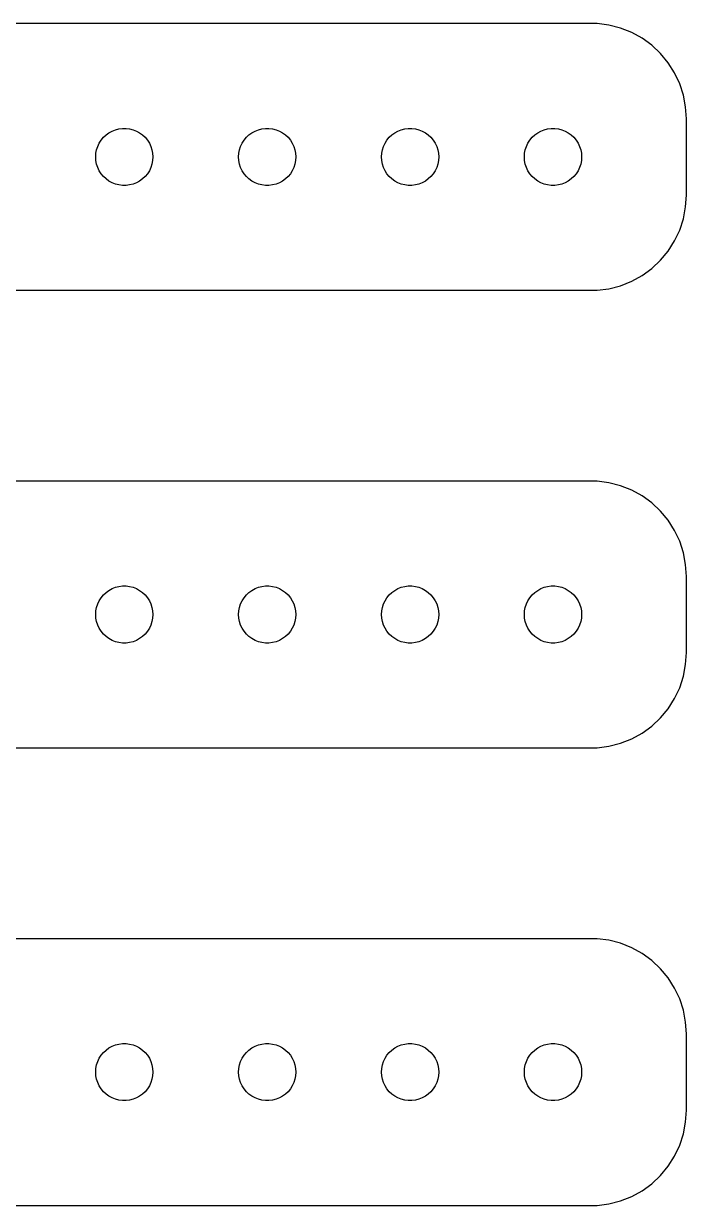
# Model space of a CAD drawing. Header units: metres. Extents: x -142 to 142, y 113 to 223.
# Drawn here: x 107.2 to 142, y 161 to 223 of the extents above; entities that cross this region are included whole.
import ezdxf

# ---------------------------------------------------------------- set-up
doc = ezdxf.new("R2010")
doc.units = ezdxf.units.M

msp = doc.modelspace()

# ---------------------------------------------------------------- linework, layer by layer
for p, q in [((137.314, 222.99), (-137.314, 222.99)), ((137.937, 222.911), (137.314, 222.99)), ((138.545, 222.755), (137.937, 222.911)), ((139.129, 222.524), (138.545, 222.755)), ((139.679, 222.222), (139.129, 222.524)), ((140.187, 221.853), (139.679, 222.222)), ((140.645, 221.423), (140.187, 221.853)), ((141.045, 220.939), (140.645, 221.423)), ((141.382, 220.409), (141.045, 220.939)), ((141.649, 219.841), (141.382, 220.409)), ((141.843, 219.243), (141.649, 219.841)), ((141.961, 218.627), (141.843, 219.243)), ((142, 218), (141.961, 218.627)), ((142, 214), (142, 218)), ((111.286, 216.882), (111.407, 217.027)), ((111.407, 217.027), (111.544, 217.156)), ((111.544, 217.156), (111.696, 217.266)), ((111.696, 217.266), (111.861, 217.357)), ((111.861, 217.357), (112.036, 217.427)), ((112.036, 217.427), (112.219, 217.473)), ((112.219, 217.473), (112.406, 217.497)), ((112.406, 217.497), (112.594, 217.497)), ((112.594, 217.497), (112.781, 217.473)), ((112.781, 217.473), (112.964, 217.427)), ((112.964, 217.427), (113.139, 217.357)), ((113.139, 217.357), (113.304, 217.266)), ((113.304, 217.266), (113.456, 217.156)), ((113.456, 217.156), (113.593, 217.027)), ((113.593, 217.027), (113.714, 216.882)), ((118.786, 216.882), (118.907, 217.027)), ((118.907, 217.027), (119.044, 217.156)), ((119.044, 217.156), (119.196, 217.266)), ((119.196, 217.266), (119.361, 217.357)), ((119.361, 217.357), (119.536, 217.427)), ((119.536, 217.427), (119.719, 217.473)), ((119.719, 217.473), (119.906, 217.497)), ((119.906, 217.497), (120.094, 217.497)), ((120.094, 217.497), (120.281, 217.473)), ((120.281, 217.473), (120.464, 217.427)), ((120.464, 217.427), (120.639, 217.357)), ((120.639, 217.357), (120.804, 217.266)), ((120.804, 217.266), (120.956, 217.156)), ((120.956, 217.156), (121.093, 217.027)), ((121.093, 217.027), (121.214, 216.882)), ((126.286, 216.882), (126.407, 217.027)), ((126.407, 217.027), (126.544, 217.156)), ((126.544, 217.156), (126.696, 217.266)), ((126.696, 217.266), (126.861, 217.357)), ((126.861, 217.357), (127.036, 217.427)), ((127.036, 217.427), (127.219, 217.473)), ((127.219, 217.473), (127.406, 217.497)), ((127.406, 217.497), (127.594, 217.497)), ((127.594, 217.497), (127.781, 217.473)), ((127.781, 217.473), (127.964, 217.427)), ((127.964, 217.427), (128.139, 217.357)), ((128.139, 217.357), (128.304, 217.266)), ((128.304, 217.266), (128.456, 217.156)), ((128.456, 217.156), (128.593, 217.027)), ((128.593, 217.027), (128.714, 216.882)), ((133.786, 216.882), (133.907, 217.027)), ((133.907, 217.027), (134.044, 217.156)), ((134.044, 217.156), (134.196, 217.266)), ((134.196, 217.266), (134.361, 217.357)), ((134.361, 217.357), (134.536, 217.427)), ((134.536, 217.427), (134.719, 217.473)), ((134.719, 217.473), (134.906, 217.497)), ((134.906, 217.497), (135.094, 217.497)), ((135.094, 217.497), (135.281, 217.473)), ((135.281, 217.473), (135.464, 217.427)), ((135.464, 217.427), (135.639, 217.357)), ((135.639, 217.357), (135.804, 217.266)), ((135.804, 217.266), (135.956, 217.156)), ((135.956, 217.156), (136.093, 217.027)), ((136.093, 217.027), (136.214, 216.882)), ((111.012, 216.188), (111.047, 216.373)), ((111.047, 216.373), (111.105, 216.552)), ((111.105, 216.552), (111.186, 216.723)), ((111.186, 216.723), (111.286, 216.882)), ((113.714, 216.882), (113.814, 216.723)), ((113.814, 216.723), (113.895, 216.552)), ((113.895, 216.552), (113.953, 216.373)), ((113.953, 216.373), (113.988, 216.188)), ((118.512, 216.188), (118.547, 216.373)), ((118.547, 216.373), (118.605, 216.552)), ((118.605, 216.552), (118.686, 216.723)), ((118.686, 216.723), (118.786, 216.882)), ((121.214, 216.882), (121.314, 216.723)), ((121.314, 216.723), (121.395, 216.552)), ((121.395, 216.552), (121.453, 216.373)), ((121.453, 216.373), (121.488, 216.188)), ((126.012, 216.188), (126.047, 216.373)), ((126.047, 216.373), (126.105, 216.552)), ((126.105, 216.552), (126.186, 216.723)), ((126.186, 216.723), (126.286, 216.882)), ((128.714, 216.882), (128.814, 216.723)), ((128.814, 216.723), (128.895, 216.552)), ((128.895, 216.552), (128.953, 216.373)), ((128.953, 216.373), (128.988, 216.188)), ((133.512, 216.188), (133.547, 216.373)), ((133.547, 216.373), (133.605, 216.552)), ((133.605, 216.552), (133.686, 216.723)), ((133.686, 216.723), (133.786, 216.882)), ((136.214, 216.882), (136.314, 216.723)), ((136.314, 216.723), (136.395, 216.552)), ((136.395, 216.552), (136.453, 216.373)), ((136.453, 216.373), (136.488, 216.188)), ((111, 216), (111.012, 216.188)), ((111.012, 215.812), (111, 216)), ((111.047, 215.627), (111.012, 215.812)), ((113.988, 215.812), (113.953, 215.627)), ((113.988, 216.188), (114, 216)), ((114, 216), (113.988, 215.812)), ((118.5, 216), (118.512, 216.188)), ((118.512, 215.812), (118.5, 216)), ((118.547, 215.627), (118.512, 215.812)), ((121.488, 215.812), (121.453, 215.627)), ((121.488, 216.188), (121.5, 216)), ((121.5, 216), (121.488, 215.812)), ((126, 216), (126.012, 216.188)), ((126.012, 215.812), (126, 216)), ((126.047, 215.627), (126.012, 215.812)), ((128.988, 215.812), (128.953, 215.627)), ((128.988, 216.188), (129, 216)), ((129, 216), (128.988, 215.812)), ((133.5, 216), (133.512, 216.188)), ((133.512, 215.812), (133.5, 216)), ((133.547, 215.627), (133.512, 215.812)), ((136.488, 215.812), (136.453, 215.627)), ((136.488, 216.188), (136.5, 216)), ((136.5, 216), (136.488, 215.812)), ((111.105, 215.448), (111.047, 215.627)), ((111.186, 215.277), (111.105, 215.448)), ((111.286, 215.118), (111.186, 215.277)), ((111.407, 214.973), (111.286, 215.118)), ((113.714, 215.118), (113.593, 214.973)), ((113.814, 215.277), (113.714, 215.118)), ((113.895, 215.448), (113.814, 215.277)), ((113.953, 215.627), (113.895, 215.448)), ((118.605, 215.448), (118.547, 215.627)), ((118.686, 215.277), (118.605, 215.448)), ((118.786, 215.118), (118.686, 215.277)), ((118.907, 214.973), (118.786, 215.118)), ((121.214, 215.118), (121.093, 214.973)), ((121.314, 215.277), (121.214, 215.118)), ((121.395, 215.448), (121.314, 215.277)), ((121.453, 215.627), (121.395, 215.448)), ((126.105, 215.448), (126.047, 215.627)), ((126.186, 215.277), (126.105, 215.448)), ((126.286, 215.118), (126.186, 215.277)), ((126.407, 214.973), (126.286, 215.118)), ((128.714, 215.118), (128.593, 214.973)), ((128.814, 215.277), (128.714, 215.118)), ((128.895, 215.448), (128.814, 215.277)), ((128.953, 215.627), (128.895, 215.448)), ((133.605, 215.448), (133.547, 215.627)), ((133.686, 215.277), (133.605, 215.448)), ((133.786, 215.118), (133.686, 215.277)), ((133.907, 214.973), (133.786, 215.118)), ((136.214, 215.118), (136.093, 214.973)), ((136.314, 215.277), (136.214, 215.118)), ((136.395, 215.448), (136.314, 215.277)), ((136.453, 215.627), (136.395, 215.448)), ((111.544, 214.844), (111.407, 214.973)), ((111.696, 214.734), (111.544, 214.844)), ((111.861, 214.643), (111.696, 214.734)), ((112.036, 214.573), (111.861, 214.643)), ((112.219, 214.527), (112.036, 214.573)), ((112.406, 214.503), (112.219, 214.527)), ((112.594, 214.503), (112.406, 214.503)), ((112.781, 214.527), (112.594, 214.503)), ((112.964, 214.573), (112.781, 214.527)), ((113.139, 214.643), (112.964, 214.573)), ((113.304, 214.734), (113.139, 214.643)), ((113.456, 214.844), (113.304, 214.734)), ((113.593, 214.973), (113.456, 214.844)), ((119.044, 214.844), (118.907, 214.973)), ((119.196, 214.734), (119.044, 214.844)), ((119.361, 214.643), (119.196, 214.734)), ((119.536, 214.573), (119.361, 214.643)), ((119.719, 214.527), (119.536, 214.573)), ((119.906, 214.503), (119.719, 214.527)), ((120.094, 214.503), (119.906, 214.503)), ((120.281, 214.527), (120.094, 214.503)), ((120.464, 214.573), (120.281, 214.527)), ((120.639, 214.643), (120.464, 214.573)), ((120.804, 214.734), (120.639, 214.643)), ((120.956, 214.844), (120.804, 214.734)), ((121.093, 214.973), (120.956, 214.844)), ((126.544, 214.844), (126.407, 214.973)), ((126.696, 214.734), (126.544, 214.844)), ((126.861, 214.643), (126.696, 214.734)), ((127.036, 214.573), (126.861, 214.643)), ((127.219, 214.527), (127.036, 214.573)), ((127.406, 214.503), (127.219, 214.527)), ((127.594, 214.503), (127.406, 214.503)), ((127.781, 214.527), (127.594, 214.503)), ((127.964, 214.573), (127.781, 214.527)), ((128.139, 214.643), (127.964, 214.573)), ((128.304, 214.734), (128.139, 214.643)), ((128.456, 214.844), (128.304, 214.734)), ((128.593, 214.973), (128.456, 214.844)), ((134.044, 214.844), (133.907, 214.973)), ((134.196, 214.734), (134.044, 214.844)), ((134.361, 214.643), (134.196, 214.734)), ((134.536, 214.573), (134.361, 214.643)), ((134.719, 214.527), (134.536, 214.573)), ((134.906, 214.503), (134.719, 214.527)), ((135.094, 214.503), (134.906, 214.503)), ((135.281, 214.527), (135.094, 214.503)), ((135.464, 214.573), (135.281, 214.527)), ((135.639, 214.643), (135.464, 214.573)), ((135.804, 214.734), (135.639, 214.643)), ((135.956, 214.844), (135.804, 214.734)), ((136.093, 214.973), (135.956, 214.844)), ((141.961, 213.373), (142, 214)), ((141.843, 212.757), (141.961, 213.373)), ((141.649, 212.159), (141.843, 212.757)), ((141.382, 211.591), (141.649, 212.159)), ((141.045, 211.061), (141.382, 211.591)), ((140.645, 210.577), (141.045, 211.061)), ((139.679, 209.778), (140.187, 210.147)), ((140.187, 210.147), (140.645, 210.577)), ((139.129, 209.476), (139.679, 209.778)), ((-137.314, 209.01), (137.314, 209.01)), ((137.314, 209.01), (137.937, 209.089)), ((137.937, 209.089), (138.545, 209.245)), ((138.545, 209.245), (139.129, 209.476)), ((137.314, 198.99), (-137.314, 198.99)), ((137.937, 198.911), (137.314, 198.99)), ((138.545, 198.755), (137.937, 198.911)), ((139.129, 198.524), (138.545, 198.755)), ((139.679, 198.222), (139.129, 198.524)), ((140.187, 197.853), (139.679, 198.222)), ((140.645, 197.423), (140.187, 197.853)), ((141.045, 196.939), (140.645, 197.423)), ((141.382, 196.409), (141.045, 196.939)), ((141.649, 195.841), (141.382, 196.409)), ((141.843, 195.243), (141.649, 195.841)), ((141.961, 194.627), (141.843, 195.243)), ((142, 194), (141.961, 194.627)), ((142, 190), (142, 194)), ((111.861, 193.357), (112.036, 193.427)), ((112.036, 193.427), (112.219, 193.473)), ((112.219, 193.473), (112.406, 193.497)), ((112.406, 193.497), (112.594, 193.497)), ((112.594, 193.497), (112.781, 193.473)), ((112.781, 193.473), (112.964, 193.427)), ((112.964, 193.427), (113.139, 193.357)), ((119.361, 193.357), (119.536, 193.427)), ((119.536, 193.427), (119.719, 193.473)), ((119.719, 193.473), (119.906, 193.497)), ((119.906, 193.497), (120.094, 193.497)), ((120.094, 193.497), (120.281, 193.473)), ((120.281, 193.473), (120.464, 193.427)), ((120.464, 193.427), (120.639, 193.357)), ((126.861, 193.357), (127.036, 193.427)), ((127.036, 193.427), (127.219, 193.473)), ((127.219, 193.473), (127.406, 193.497)), ((127.406, 193.497), (127.594, 193.497)), ((127.594, 193.497), (127.781, 193.473)), ((127.781, 193.473), (127.964, 193.427)), ((127.964, 193.427), (128.139, 193.357)), ((134.361, 193.357), (134.536, 193.427)), ((134.536, 193.427), (134.719, 193.473)), ((134.719, 193.473), (134.906, 193.497)), ((134.906, 193.497), (135.094, 193.497)), ((135.094, 193.497), (135.281, 193.473)), ((135.281, 193.473), (135.464, 193.427)), ((135.464, 193.427), (135.639, 193.357)), ((111.186, 192.723), (111.286, 192.882)), ((111.286, 192.882), (111.407, 193.027)), ((111.407, 193.027), (111.544, 193.156)), ((111.544, 193.156), (111.696, 193.266)), ((111.696, 193.266), (111.861, 193.357)), ((113.139, 193.357), (113.304, 193.266)), ((113.304, 193.266), (113.456, 193.156)), ((113.456, 193.156), (113.593, 193.027)), ((113.593, 193.027), (113.714, 192.882)), ((113.714, 192.882), (113.814, 192.723)), ((118.686, 192.723), (118.786, 192.882)), ((118.786, 192.882), (118.907, 193.027)), ((118.907, 193.027), (119.044, 193.156)), ((119.044, 193.156), (119.196, 193.266)), ((119.196, 193.266), (119.361, 193.357)), ((120.639, 193.357), (120.804, 193.266)), ((120.804, 193.266), (120.956, 193.156)), ((120.956, 193.156), (121.093, 193.027)), ((121.093, 193.027), (121.214, 192.882)), ((121.214, 192.882), (121.314, 192.723)), ((126.186, 192.723), (126.286, 192.882)), ((126.286, 192.882), (126.407, 193.027)), ((126.407, 193.027), (126.544, 193.156)), ((126.544, 193.156), (126.696, 193.266)), ((126.696, 193.266), (126.861, 193.357)), ((128.139, 193.357), (128.304, 193.266)), ((128.304, 193.266), (128.456, 193.156)), ((128.456, 193.156), (128.593, 193.027)), ((128.593, 193.027), (128.714, 192.882)), ((128.714, 192.882), (128.814, 192.723)), ((133.686, 192.723), (133.786, 192.882)), ((133.786, 192.882), (133.907, 193.027)), ((133.907, 193.027), (134.044, 193.156)), ((134.044, 193.156), (134.196, 193.266)), ((134.196, 193.266), (134.361, 193.357)), ((135.639, 193.357), (135.804, 193.266)), ((135.804, 193.266), (135.956, 193.156)), ((135.956, 193.156), (136.093, 193.027)), ((136.093, 193.027), (136.214, 192.882)), ((136.214, 192.882), (136.314, 192.723)), ((111, 192), (111.012, 192.188)), ((111.012, 192.188), (111.047, 192.373)), ((111.047, 192.373), (111.105, 192.552)), ((111.105, 192.552), (111.186, 192.723)), ((113.814, 192.723), (113.895, 192.552)), ((113.895, 192.552), (113.953, 192.373)), ((113.953, 192.373), (113.988, 192.188)), ((113.988, 192.188), (114, 192)), ((118.5, 192), (118.512, 192.188)), ((118.512, 192.188), (118.547, 192.373)), ((118.547, 192.373), (118.605, 192.552)), ((118.605, 192.552), (118.686, 192.723)), ((121.314, 192.723), (121.395, 192.552)), ((121.395, 192.552), (121.453, 192.373)), ((121.453, 192.373), (121.488, 192.188)), ((121.488, 192.188), (121.5, 192)), ((126, 192), (126.012, 192.188)), ((126.012, 192.188), (126.047, 192.373)), ((126.047, 192.373), (126.105, 192.552)), ((126.105, 192.552), (126.186, 192.723)), ((128.814, 192.723), (128.895, 192.552)), ((128.895, 192.552), (128.953, 192.373)), ((128.953, 192.373), (128.988, 192.188)), ((128.988, 192.188), (129, 192)), ((133.5, 192), (133.512, 192.188)), ((133.512, 192.188), (133.547, 192.373)), ((133.547, 192.373), (133.605, 192.552)), ((133.605, 192.552), (133.686, 192.723)), ((136.314, 192.723), (136.395, 192.552)), ((136.395, 192.552), (136.453, 192.373)), ((136.453, 192.373), (136.488, 192.188)), ((136.488, 192.188), (136.5, 192)), ((111.012, 191.812), (111, 192)), ((111.047, 191.627), (111.012, 191.812)), ((111.105, 191.448), (111.047, 191.627)), ((113.953, 191.627), (113.895, 191.448)), ((113.988, 191.812), (113.953, 191.627)), ((114, 192), (113.988, 191.812)), ((118.512, 191.812), (118.5, 192)), ((118.547, 191.627), (118.512, 191.812)), ((118.605, 191.448), (118.547, 191.627)), ((121.453, 191.627), (121.395, 191.448)), ((121.488, 191.812), (121.453, 191.627)), ((121.5, 192), (121.488, 191.812)), ((126.012, 191.812), (126, 192)), ((126.047, 191.627), (126.012, 191.812)), ((126.105, 191.448), (126.047, 191.627)), ((128.953, 191.627), (128.895, 191.448)), ((128.988, 191.812), (128.953, 191.627)), ((129, 192), (128.988, 191.812)), ((133.512, 191.812), (133.5, 192)), ((133.547, 191.627), (133.512, 191.812)), ((133.605, 191.448), (133.547, 191.627)), ((136.453, 191.627), (136.395, 191.448)), ((136.488, 191.812), (136.453, 191.627)), ((136.5, 192), (136.488, 191.812)), ((111.186, 191.277), (111.105, 191.448)), ((111.286, 191.118), (111.186, 191.277)), ((111.407, 190.973), (111.286, 191.118)), ((111.544, 190.844), (111.407, 190.973)), ((113.593, 190.973), (113.456, 190.844)), ((113.714, 191.118), (113.593, 190.973)), ((113.814, 191.277), (113.714, 191.118)), ((113.895, 191.448), (113.814, 191.277)), ((118.686, 191.277), (118.605, 191.448)), ((118.786, 191.118), (118.686, 191.277)), ((118.907, 190.973), (118.786, 191.118)), ((119.044, 190.844), (118.907, 190.973)), ((121.093, 190.973), (120.956, 190.844)), ((121.214, 191.118), (121.093, 190.973)), ((121.314, 191.277), (121.214, 191.118)), ((121.395, 191.448), (121.314, 191.277)), ((126.186, 191.277), (126.105, 191.448)), ((126.286, 191.118), (126.186, 191.277)), ((126.407, 190.973), (126.286, 191.118)), ((126.544, 190.844), (126.407, 190.973)), ((128.593, 190.973), (128.456, 190.844)), ((128.714, 191.118), (128.593, 190.973)), ((128.814, 191.277), (128.714, 191.118)), ((128.895, 191.448), (128.814, 191.277)), ((133.686, 191.277), (133.605, 191.448)), ((133.786, 191.118), (133.686, 191.277)), ((133.907, 190.973), (133.786, 191.118)), ((134.044, 190.844), (133.907, 190.973)), ((136.093, 190.973), (135.956, 190.844)), ((136.214, 191.118), (136.093, 190.973)), ((136.314, 191.277), (136.214, 191.118)), ((136.395, 191.448), (136.314, 191.277)), ((111.696, 190.734), (111.544, 190.844)), ((111.861, 190.643), (111.696, 190.734)), ((112.036, 190.573), (111.861, 190.643)), ((112.219, 190.527), (112.036, 190.573)), ((112.406, 190.503), (112.219, 190.527)), ((112.594, 190.503), (112.406, 190.503)), ((112.781, 190.527), (112.594, 190.503)), ((112.964, 190.573), (112.781, 190.527)), ((113.139, 190.643), (112.964, 190.573)), ((113.304, 190.734), (113.139, 190.643)), ((113.456, 190.844), (113.304, 190.734)), ((119.196, 190.734), (119.044, 190.844)), ((119.361, 190.643), (119.196, 190.734)), ((119.536, 190.573), (119.361, 190.643)), ((119.719, 190.527), (119.536, 190.573)), ((119.906, 190.503), (119.719, 190.527)), ((120.094, 190.503), (119.906, 190.503)), ((120.281, 190.527), (120.094, 190.503)), ((120.464, 190.573), (120.281, 190.527)), ((120.639, 190.643), (120.464, 190.573)), ((120.804, 190.734), (120.639, 190.643)), ((120.956, 190.844), (120.804, 190.734)), ((126.696, 190.734), (126.544, 190.844)), ((126.861, 190.643), (126.696, 190.734)), ((127.036, 190.573), (126.861, 190.643)), ((127.219, 190.527), (127.036, 190.573)), ((127.406, 190.503), (127.219, 190.527)), ((127.594, 190.503), (127.406, 190.503)), ((127.781, 190.527), (127.594, 190.503)), ((127.964, 190.573), (127.781, 190.527)), ((128.139, 190.643), (127.964, 190.573)), ((128.304, 190.734), (128.139, 190.643)), ((128.456, 190.844), (128.304, 190.734)), ((134.196, 190.734), (134.044, 190.844)), ((134.361, 190.643), (134.196, 190.734)), ((134.536, 190.573), (134.361, 190.643)), ((134.719, 190.527), (134.536, 190.573)), ((134.906, 190.503), (134.719, 190.527)), ((135.094, 190.503), (134.906, 190.503)), ((135.281, 190.527), (135.094, 190.503)), ((135.464, 190.573), (135.281, 190.527)), ((135.639, 190.643), (135.464, 190.573)), ((135.804, 190.734), (135.639, 190.643)), ((135.956, 190.844), (135.804, 190.734)), ((141.961, 189.373), (142, 190)), ((141.843, 188.757), (141.961, 189.373)), ((141.649, 188.159), (141.843, 188.757)), ((141.382, 187.591), (141.649, 188.159)), ((141.045, 187.061), (141.382, 187.591)), ((140.187, 186.147), (140.645, 186.577)), ((140.645, 186.577), (141.045, 187.061)), ((139.679, 185.778), (140.187, 186.147)), ((138.545, 185.245), (139.129, 185.476)), ((139.129, 185.476), (139.679, 185.778)), ((-137.314, 185.01), (137.314, 185.01)), ((137.314, 185.01), (137.937, 185.089)), ((137.937, 185.089), (138.545, 185.245)), ((137.314, 174.99), (-137.314, 174.99)), ((137.937, 174.911), (137.314, 174.99)), ((138.545, 174.755), (137.937, 174.911)), ((139.129, 174.524), (138.545, 174.755)), ((139.679, 174.222), (139.129, 174.524)), ((140.187, 173.853), (139.679, 174.222)), ((140.645, 173.423), (140.187, 173.853)), ((141.045, 172.939), (140.645, 173.423)), ((141.382, 172.409), (141.045, 172.939)), ((141.649, 171.841), (141.382, 172.409)), ((141.843, 171.243), (141.649, 171.841)), ((141.961, 170.627), (141.843, 171.243)), ((142, 170), (141.961, 170.627)), ((142, 166), (142, 170)), ((111.544, 169.156), (111.696, 169.266)), ((111.696, 169.266), (111.861, 169.357)), ((111.861, 169.357), (112.036, 169.427)), ((112.036, 169.427), (112.219, 169.473)), ((112.219, 169.473), (112.406, 169.497)), ((112.406, 169.497), (112.594, 169.497)), ((112.594, 169.497), (112.781, 169.473)), ((112.781, 169.473), (112.964, 169.427)), ((112.964, 169.427), (113.139, 169.357)), ((113.139, 169.357), (113.304, 169.266)), ((113.304, 169.266), (113.456, 169.156)), ((119.044, 169.156), (119.196, 169.266)), ((119.196, 169.266), (119.361, 169.357)), ((119.361, 169.357), (119.536, 169.427)), ((119.536, 169.427), (119.719, 169.473)), ((119.719, 169.473), (119.906, 169.497)), ((119.906, 169.497), (120.094, 169.497)), ((120.094, 169.497), (120.281, 169.473)), ((120.281, 169.473), (120.464, 169.427)), ((120.464, 169.427), (120.639, 169.357)), ((120.639, 169.357), (120.804, 169.266)), ((120.804, 169.266), (120.956, 169.156)), ((126.544, 169.156), (126.696, 169.266)), ((126.696, 169.266), (126.861, 169.357)), ((126.861, 169.357), (127.036, 169.427)), ((127.036, 169.427), (127.219, 169.473)), ((127.219, 169.473), (127.406, 169.497)), ((127.406, 169.497), (127.594, 169.497)), ((127.594, 169.497), (127.781, 169.473)), ((127.781, 169.473), (127.964, 169.427)), ((127.964, 169.427), (128.139, 169.357)), ((128.139, 169.357), (128.304, 169.266)), ((128.304, 169.266), (128.456, 169.156)), ((134.044, 169.156), (134.196, 169.266)), ((134.196, 169.266), (134.361, 169.357)), ((134.361, 169.357), (134.536, 169.427)), ((134.536, 169.427), (134.719, 169.473)), ((134.719, 169.473), (134.906, 169.497)), ((134.906, 169.497), (135.094, 169.497)), ((135.094, 169.497), (135.281, 169.473)), ((135.281, 169.473), (135.464, 169.427)), ((135.464, 169.427), (135.639, 169.357)), ((135.639, 169.357), (135.804, 169.266)), ((135.804, 169.266), (135.956, 169.156)), ((111.105, 168.552), (111.186, 168.723)), ((111.186, 168.723), (111.286, 168.882)), ((111.286, 168.882), (111.407, 169.027)), ((111.407, 169.027), (111.544, 169.156)), ((113.456, 169.156), (113.593, 169.027)), ((113.593, 169.027), (113.714, 168.882)), ((113.714, 168.882), (113.814, 168.723)), ((113.814, 168.723), (113.895, 168.552)), ((118.605, 168.552), (118.686, 168.723)), ((118.686, 168.723), (118.786, 168.882)), ((118.786, 168.882), (118.907, 169.027)), ((118.907, 169.027), (119.044, 169.156)), ((120.956, 169.156), (121.093, 169.027)), ((121.093, 169.027), (121.214, 168.882)), ((121.214, 168.882), (121.314, 168.723)), ((121.314, 168.723), (121.395, 168.552)), ((126.105, 168.552), (126.186, 168.723)), ((126.186, 168.723), (126.286, 168.882)), ((126.286, 168.882), (126.407, 169.027)), ((126.407, 169.027), (126.544, 169.156)), ((128.456, 169.156), (128.593, 169.027)), ((128.593, 169.027), (128.714, 168.882)), ((128.714, 168.882), (128.814, 168.723)), ((128.814, 168.723), (128.895, 168.552)), ((133.605, 168.552), (133.686, 168.723)), ((133.686, 168.723), (133.786, 168.882)), ((133.786, 168.882), (133.907, 169.027)), ((133.907, 169.027), (134.044, 169.156)), ((135.956, 169.156), (136.093, 169.027)), ((136.093, 169.027), (136.214, 168.882)), ((136.214, 168.882), (136.314, 168.723)), ((136.314, 168.723), (136.395, 168.552)), ((111, 168), (111.012, 168.188)), ((111.012, 167.812), (111, 168)), ((111.012, 168.188), (111.047, 168.373)), ((111.047, 168.373), (111.105, 168.552)), ((113.895, 168.552), (113.953, 168.373)), ((113.953, 168.373), (113.988, 168.188)), ((113.988, 168.188), (114, 168)), ((114, 168), (113.988, 167.812)), ((118.5, 168), (118.512, 168.188)), ((118.512, 167.812), (118.5, 168)), ((118.512, 168.188), (118.547, 168.373)), ((118.547, 168.373), (118.605, 168.552)), ((121.395, 168.552), (121.453, 168.373)), ((121.453, 168.373), (121.488, 168.188)), ((121.488, 168.188), (121.5, 168)), ((121.5, 168), (121.488, 167.812)), ((126, 168), (126.012, 168.188)), ((126.012, 167.812), (126, 168)), ((126.012, 168.188), (126.047, 168.373)), ((126.047, 168.373), (126.105, 168.552)), ((128.895, 168.552), (128.953, 168.373)), ((128.953, 168.373), (128.988, 168.188)), ((128.988, 168.188), (129, 168)), ((129, 168), (128.988, 167.812)), ((133.5, 168), (133.512, 168.188)), ((133.512, 167.812), (133.5, 168)), ((133.512, 168.188), (133.547, 168.373)), ((133.547, 168.373), (133.605, 168.552)), ((136.395, 168.552), (136.453, 168.373)), ((136.453, 168.373), (136.488, 168.188)), ((136.488, 168.188), (136.5, 168)), ((136.5, 168), (136.488, 167.812)), ((111.047, 167.627), (111.012, 167.812)), ((111.105, 167.448), (111.047, 167.627)), ((111.186, 167.277), (111.105, 167.448)), ((113.895, 167.448), (113.814, 167.277)), ((113.953, 167.627), (113.895, 167.448)), ((113.988, 167.812), (113.953, 167.627)), ((118.547, 167.627), (118.512, 167.812)), ((118.605, 167.448), (118.547, 167.627)), ((118.686, 167.277), (118.605, 167.448)), ((121.395, 167.448), (121.314, 167.277)), ((121.453, 167.627), (121.395, 167.448)), ((121.488, 167.812), (121.453, 167.627)), ((126.047, 167.627), (126.012, 167.812)), ((126.105, 167.448), (126.047, 167.627)), ((126.186, 167.277), (126.105, 167.448)), ((128.895, 167.448), (128.814, 167.277)), ((128.953, 167.627), (128.895, 167.448)), ((128.988, 167.812), (128.953, 167.627)), ((133.547, 167.627), (133.512, 167.812)), ((133.605, 167.448), (133.547, 167.627)), ((133.686, 167.277), (133.605, 167.448)), ((136.395, 167.448), (136.314, 167.277)), ((136.453, 167.627), (136.395, 167.448)), ((136.488, 167.812), (136.453, 167.627)), ((111.286, 167.118), (111.186, 167.277)), ((111.407, 166.973), (111.286, 167.118)), ((111.544, 166.844), (111.407, 166.973)), ((111.696, 166.734), (111.544, 166.844)), ((111.861, 166.643), (111.696, 166.734)), ((113.304, 166.734), (113.139, 166.643)), ((113.456, 166.844), (113.304, 166.734)), ((113.593, 166.973), (113.456, 166.844)), ((113.714, 167.118), (113.593, 166.973)), ((113.814, 167.277), (113.714, 167.118)), ((118.786, 167.118), (118.686, 167.277)), ((118.907, 166.973), (118.786, 167.118)), ((119.044, 166.844), (118.907, 166.973)), ((119.196, 166.734), (119.044, 166.844)), ((119.361, 166.643), (119.196, 166.734)), ((120.804, 166.734), (120.639, 166.643)), ((120.956, 166.844), (120.804, 166.734)), ((121.093, 166.973), (120.956, 166.844)), ((121.214, 167.118), (121.093, 166.973)), ((121.314, 167.277), (121.214, 167.118)), ((126.286, 167.118), (126.186, 167.277)), ((126.407, 166.973), (126.286, 167.118)), ((126.544, 166.844), (126.407, 166.973)), ((126.696, 166.734), (126.544, 166.844)), ((126.861, 166.643), (126.696, 166.734)), ((128.304, 166.734), (128.139, 166.643)), ((128.456, 166.844), (128.304, 166.734)), ((128.593, 166.973), (128.456, 166.844)), ((128.714, 167.118), (128.593, 166.973)), ((128.814, 167.277), (128.714, 167.118)), ((133.786, 167.118), (133.686, 167.277)), ((133.907, 166.973), (133.786, 167.118)), ((134.044, 166.844), (133.907, 166.973)), ((134.196, 166.734), (134.044, 166.844)), ((134.361, 166.643), (134.196, 166.734)), ((135.804, 166.734), (135.639, 166.643)), ((135.956, 166.844), (135.804, 166.734)), ((136.093, 166.973), (135.956, 166.844)), ((136.214, 167.118), (136.093, 166.973)), ((136.314, 167.277), (136.214, 167.118)), ((112.036, 166.573), (111.861, 166.643)), ((112.219, 166.527), (112.036, 166.573)), ((112.406, 166.503), (112.219, 166.527)), ((112.594, 166.503), (112.406, 166.503)), ((112.781, 166.527), (112.594, 166.503)), ((112.964, 166.573), (112.781, 166.527)), ((113.139, 166.643), (112.964, 166.573)), ((119.536, 166.573), (119.361, 166.643)), ((119.719, 166.527), (119.536, 166.573)), ((119.906, 166.503), (119.719, 166.527)), ((120.094, 166.503), (119.906, 166.503)), ((120.281, 166.527), (120.094, 166.503)), ((120.464, 166.573), (120.281, 166.527)), ((120.639, 166.643), (120.464, 166.573)), ((127.036, 166.573), (126.861, 166.643)), ((127.219, 166.527), (127.036, 166.573)), ((127.406, 166.503), (127.219, 166.527)), ((127.594, 166.503), (127.406, 166.503)), ((127.781, 166.527), (127.594, 166.503)), ((127.964, 166.573), (127.781, 166.527)), ((128.139, 166.643), (127.964, 166.573)), ((134.536, 166.573), (134.361, 166.643)), ((134.719, 166.527), (134.536, 166.573)), ((134.906, 166.503), (134.719, 166.527)), ((135.094, 166.503), (134.906, 166.503)), ((135.281, 166.527), (135.094, 166.503)), ((135.464, 166.573), (135.281, 166.527)), ((135.639, 166.643), (135.464, 166.573)), ((141.961, 165.373), (142, 166)), ((141.843, 164.757), (141.961, 165.373)), ((141.649, 164.159), (141.843, 164.757)), ((141.382, 163.591), (141.649, 164.159)), ((140.645, 162.577), (141.045, 163.061)), ((141.045, 163.061), (141.382, 163.591)), ((140.187, 162.147), (140.645, 162.577)), ((139.129, 161.476), (139.679, 161.778)), ((139.679, 161.778), (140.187, 162.147)), ((137.937, 161.089), (138.545, 161.245)), ((138.545, 161.245), (139.129, 161.476)), ((-137.314, 161.01), (137.314, 161.01)), ((137.314, 161.01), (137.937, 161.089))]:
    msp.add_line(p, q)

doc.saveas('drawing.dxf')
